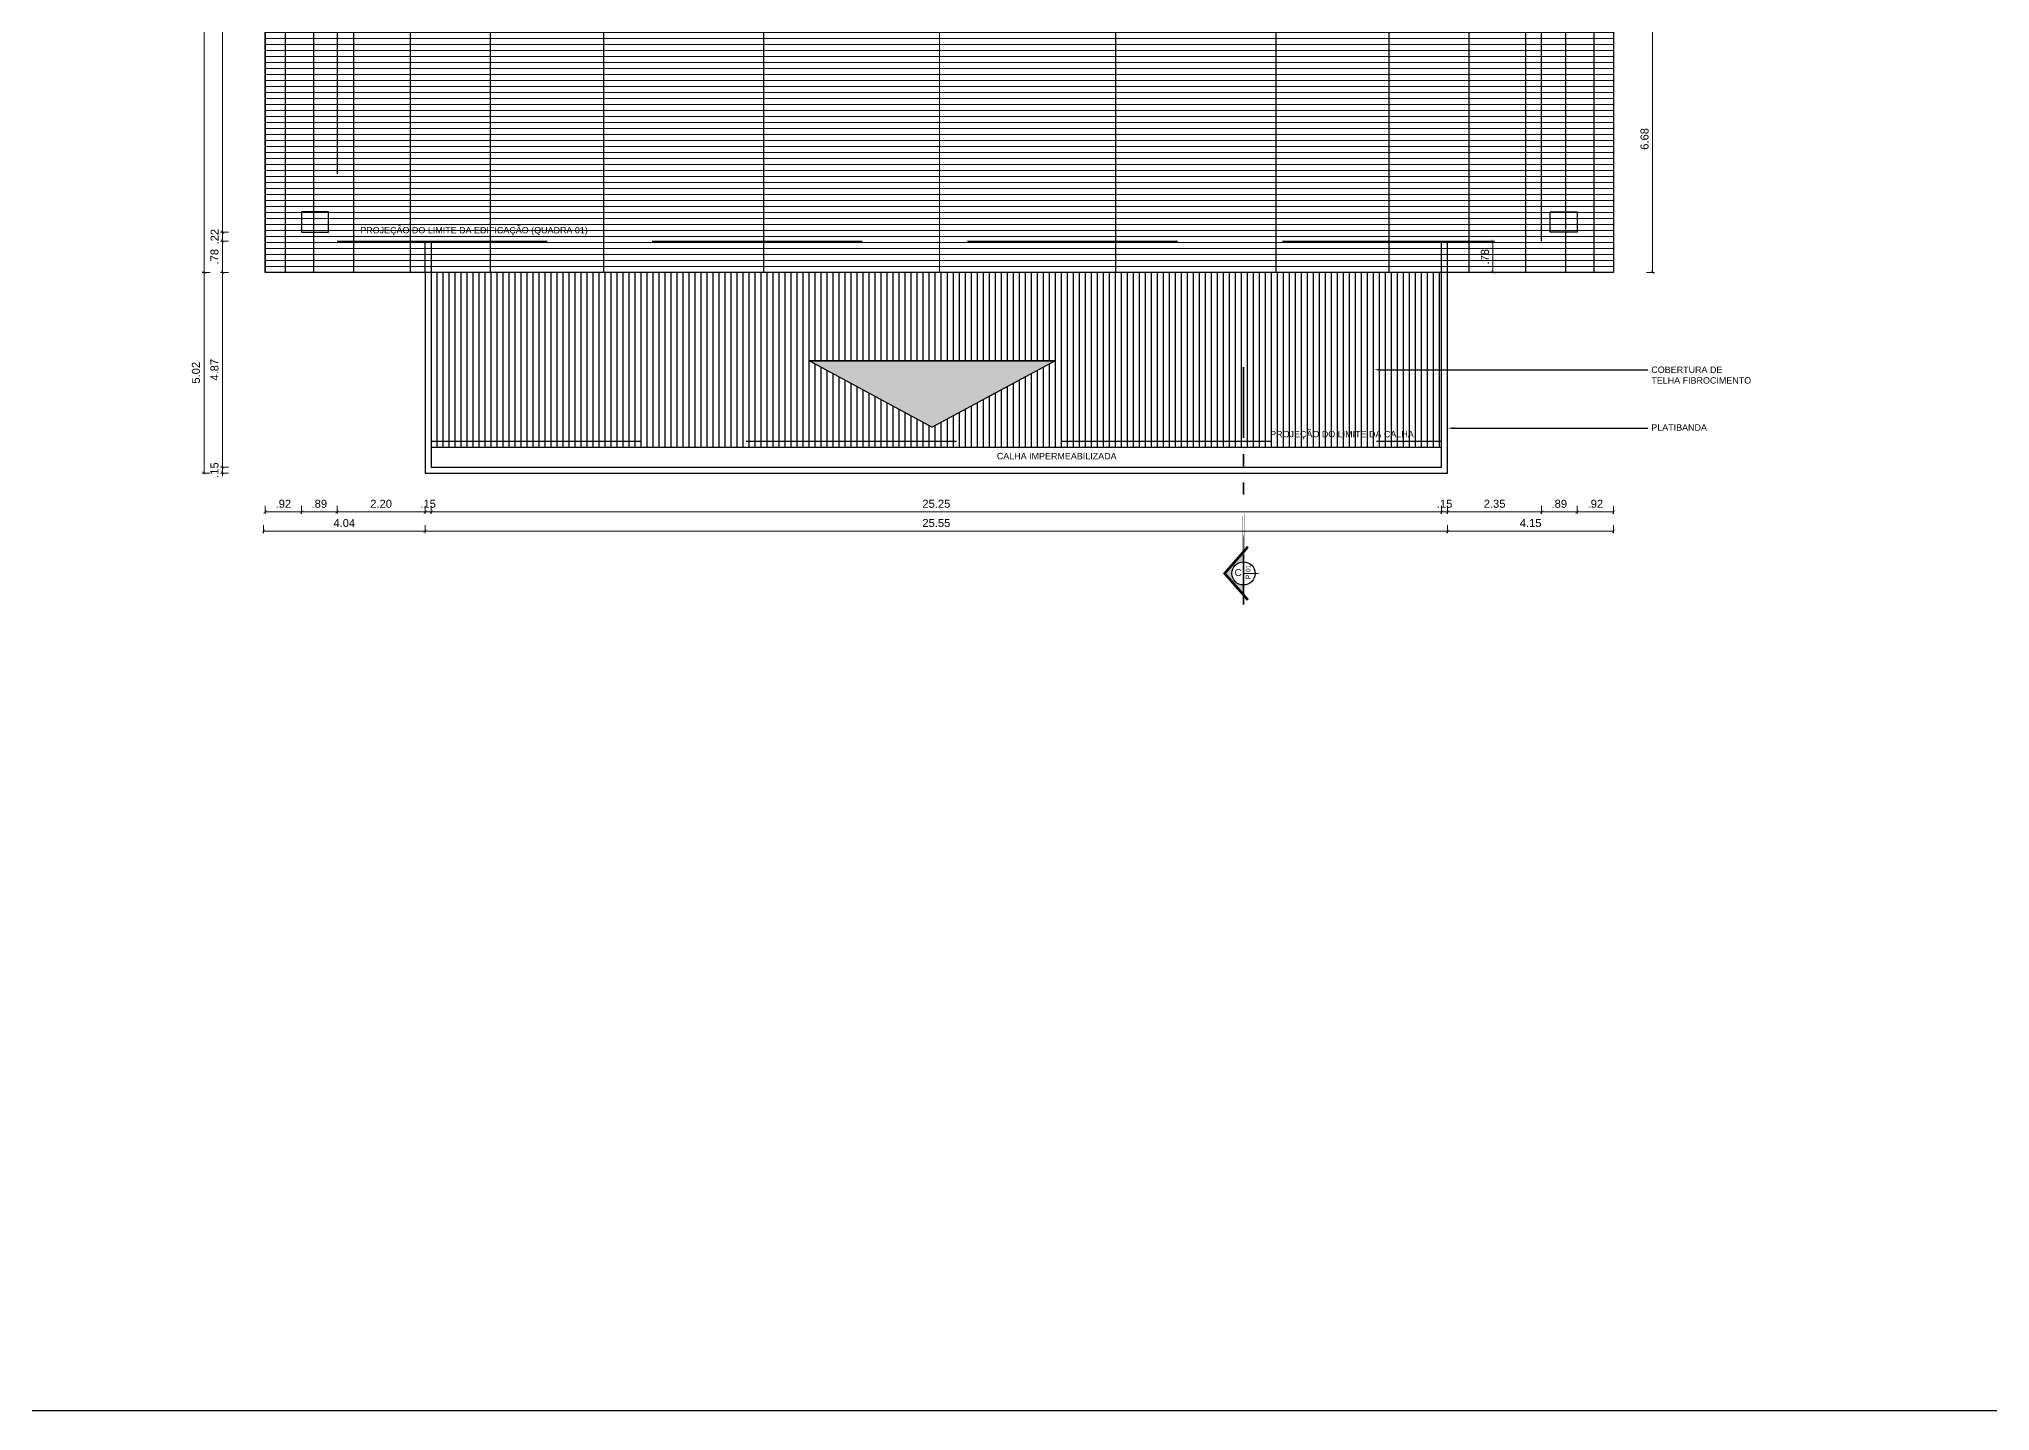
# Model space of a CAD drawing. Header units: metres. Extents: x 2494 to 3558, y 282 to 553.
# Drawn here: x 2703.71 to 2752.47, y 282.49 to 316.79 of the extents above; entities that cross this region are included whole.
import ezdxf
from ezdxf import colors
from ezdxf.entities.mleader import LeaderData, LeaderLine
from ezdxf.math import Vec2, Vec3

# ---------------------------------------------------------------- set-up
doc = ezdxf.new("R2010")
doc.units = ezdxf.units.M
doc.header["$LTSCALE"] = 7
doc.header["$MEASUREMENT"] = 0
doc.header["$PDMODE"] = 2
doc.linetypes.add('DASHED', pattern=[0.75, 0.5, -0.25])
for name, color, linetype, lineweight in [('2prancha', 4, 'Continuous', 18), ('COTAS', 1, 'Continuous', 0), ('HACH', 251, 'Continuous', 5), ('texto', 3, 'Continuous', 25)]:
    doc.layers.add(name, color=color, linetype=linetype, lineweight=lineweight)
for name, color, linetype in [('CADEIRANTE', 251, 'Continuous'), ('COTA 1 100', 2, 'Continuous'), ('HACHURA', 251, 'Continuous'), ('HACHURA PISOS', 250, 'Continuous'), ('PENA 01', 1, 'Continuous'), ('PENA 02', 2, 'Continuous'), ('PENA 03', 3, 'Continuous'), ('projeção', 7, 'DASHED'), ('TXT ESPECIFICAÇÕES', 7, 'Continuous')]:
    doc.layers.add(name, color=color, linetype=linetype)
doc.styles.add('Luana', font='arial.ttf')
doc.styles.get("Standard").update_dxf_attribs({"font": 'arial.ttf'})
doc.dimstyles.new('arial100', dxfattribs={"dimtxt": 0.2, "dimasz": 0.08, "dimexe": 0.05, "dimexo": 0.2, "dimgap": 0.1, "dimtad": 1, "dimzin": 4, "dimdsep": 46, "dimtxsty": 'Luana', "dimblk": 'ARCHTICK', "dimcen": 0, "dimclrd": 7, "dimclre": 7, "dimclrt": 256, "dimadec": 0, "dimazin": 0, "dimtfac": 1, "dimtix": 1, "dimtmove": 0, "dimatfit": 3, "dimldrblk": 'CLOSEDBLANK', "dimfxl": 0, "dimlwd": 5, "dimlwe": 5, "dimarcsym": 0})

# ---------------------------------------------------------------- blocks, each defined once
blk = doc.blocks.new('A$C14A6524E')
at = {"layer": 'COTA 1 100'}
h = blk.add_hatch(color=256, dxfattribs=at)
h.dxf.hatch_style = 1
h.paths.add_polyline_path([(0, 3.07), (0, -3.07), (1.656, 0)])
for points in [[(0, -3.07), (0, 3.07), (1.656, 0)], [(0, 3.07), (0, -3.07), (1.656, 0)]]:
    blk.add_lwpolyline(points, dxfattribs=at)
blk = doc.blocks.new('_ArchTick')
at = {"color": 0, "linetype": 'ByBlock', "const_width": 0.15}
blk.add_lwpolyline([(-0.5, -0.5), (0.5, 0.5)], dxfattribs=at)
blk = doc.blocks.new('*D46')
at = {"layer": 'COTA 1 100', "color": 7, "lineweight": 5}
for p, q in [((2708.452, 326.479), (2708.252, 326.479)), ((2708.302, 326.479), (2708.302, 311.954)), ((2708.452, 311.954), (2708.252, 311.954))]:
    blk.add_line(p, q, dxfattribs=at)
at = {"layer": 'Defpoints', "color": 0}
for p in [(2708.872, 326.479), (2708.302, 311.954), (2710.145, 311.954)]:
    blk.add_point(p, dxfattribs=at)
at = {"layer": 'COTA 1 100', "color": 7, "lineweight": 5, "xscale": 0.08, "yscale": 0.08, "zscale": 0.08}
for p, rotation in [((2708.302, 326.479), 90), ((2708.302, 311.954), 270)]:
    blk.add_blockref('_ArchTick', p, dxfattribs=dict(at, rotation=rotation))
at = {"layer": 'COTA 1 100', "insert": (2708.1, 319.217), "char_height": 0.2, "attachment_point": 5, "rotation": 90, "style": 'Luana'}
blk.add_mtext('14.53', dxfattribs=at)
blk = doc.blocks.new('_ClosedBlank')
at = {"layer": '2prancha', "color": 0, "lineweight": -2}
for p, q in [((-1, 0.17), (0, 0)), ((-1, 0.17), (-1, -0.17)), ((0, 0), (-1, -0.17))]:
    blk.add_line(p, q, dxfattribs=at)
blk = doc.blocks.new('*D47')
at = {"layer": 'COTA 1 100', "color": 7, "lineweight": 5}
for p, q in [((2708.302, 311.954), (2708.302, 312.034)), ((2708.452, 311.954), (2708.252, 311.954)), ((2708.452, 311.734), (2708.252, 311.734)), ((2708.302, 311.954), (2708.302, 311.734)), ((2708.302, 311.734), (2708.302, 311.654))]:
    blk.add_line(p, q, dxfattribs=at)
at = {"layer": 'Defpoints', "color": 0}
for p in [(2708.302, 311.734), (2710.612, 311.954), (2711.162, 311.734)]:
    blk.add_point(p, dxfattribs=at)
at = {"layer": 'COTA 1 100', "color": 7, "lineweight": 5, "xscale": 0.08, "yscale": 0.08, "zscale": 0.08}
for p, rotation in [((2708.302, 311.954), 270), ((2708.302, 311.734), 90)]:
    blk.add_blockref('_ArchTick', p, dxfattribs=dict(at, rotation=rotation))
at = {"layer": 'COTA 1 100', "insert": (2708.102, 311.844), "char_height": 0.2, "attachment_point": 5, "rotation": 90, "style": 'Luana'}
blk.add_mtext('.22', dxfattribs=at)
blk = doc.blocks.new('*D48')
at = {"layer": 'COTA 1 100', "color": 7, "lineweight": 5}
for p, q in [((2708.452, 311.734), (2708.252, 311.734)), ((2708.302, 311.734), (2708.302, 310.951)), ((2708.452, 310.951), (2708.252, 310.951))]:
    blk.add_line(p, q, dxfattribs=at)
at = {"layer": 'Defpoints', "color": 0}
for p in [(2711.162, 311.734), (2708.302, 310.951), (2709.362, 310.951)]:
    blk.add_point(p, dxfattribs=at)
at = {"layer": 'COTA 1 100', "color": 7, "lineweight": 5, "xscale": 0.08, "yscale": 0.08, "zscale": 0.08}
for p, rotation in [((2708.302, 311.734), 90), ((2708.302, 310.951), 270)]:
    blk.add_blockref('_ArchTick', p, dxfattribs=dict(at, rotation=rotation))
at = {"layer": 'COTA 1 100', "insert": (2708.1, 311.342), "char_height": 0.2, "attachment_point": 5, "rotation": 90, "style": 'Luana'}
blk.add_mtext('.78', dxfattribs=at)
blk = doc.blocks.new('*D49')
at = {"layer": 'COTA 1 100', "color": 7, "lineweight": 5}
for p, q in [((2708.452, 310.951), (2708.252, 310.951)), ((2708.302, 310.951), (2708.302, 306.084)), ((2708.452, 306.084), (2708.252, 306.084))]:
    blk.add_line(p, q, dxfattribs=at)
at = {"layer": 'Defpoints', "color": 0}
for p in [(2709.362, 310.951), (2708.302, 306.084), (2713.512, 306.084)]:
    blk.add_point(p, dxfattribs=at)
at = {"layer": 'COTA 1 100', "color": 7, "lineweight": 5, "xscale": 0.08, "yscale": 0.08, "zscale": 0.08}
for p, rotation in [((2708.302, 310.951), 90), ((2708.302, 306.084), 270)]:
    blk.add_blockref('_ArchTick', p, dxfattribs=dict(at, rotation=rotation))
at = {"layer": 'COTA 1 100', "insert": (2708.1, 308.517), "char_height": 0.2, "attachment_point": 5, "rotation": 90, "style": 'Luana'}
blk.add_mtext('4.87', dxfattribs=at)
blk = doc.blocks.new('*D50')
at = {"layer": 'COTA 1 100', "color": 7, "lineweight": 5}
for p, q in [((2708.302, 306.084), (2708.302, 306.164)), ((2708.452, 306.084), (2708.252, 306.084)), ((2708.452, 305.934), (2708.252, 305.934)), ((2708.302, 306.084), (2708.302, 305.934)), ((2708.302, 305.934), (2708.302, 305.854))]:
    blk.add_line(p, q, dxfattribs=at)
at = {"layer": 'Defpoints', "color": 0}
for p in [(2708.302, 305.934), (2713.362, 305.934), (2713.512, 306.084)]:
    blk.add_point(p, dxfattribs=at)
at = {"layer": 'COTA 1 100', "color": 7, "lineweight": 5, "xscale": 0.08, "yscale": 0.08, "zscale": 0.08}
for p, rotation in [((2708.302, 306.084), 270), ((2708.302, 305.934), 90)]:
    blk.add_blockref('_ArchTick', p, dxfattribs=dict(at, rotation=rotation))
at = {"layer": 'COTA 1 100', "insert": (2708.1, 306.009), "char_height": 0.2, "attachment_point": 5, "rotation": 90, "style": 'Luana'}
blk.add_mtext('.15', dxfattribs=at)
blk = doc.blocks.new('*D51')
at = {"layer": 'COTA 1 100', "color": 7, "lineweight": 5}
for p, q in [((2707.987, 393.744), (2707.787, 393.744)), ((2707.837, 393.744), (2707.837, 310.951)), ((2707.987, 310.951), (2707.787, 310.951))]:
    blk.add_line(p, q, dxfattribs=at)
at = {"layer": 'Defpoints', "color": 0}
for p in [(2709.362, 393.744), (2707.837, 310.951), (2709.362, 310.951)]:
    blk.add_point(p, dxfattribs=at)
at = {"layer": 'COTA 1 100', "color": 7, "lineweight": 5, "xscale": 0.08, "yscale": 0.08, "zscale": 0.08}
for p, rotation in [((2707.837, 393.744), 90), ((2707.837, 310.951), 270)]:
    blk.add_blockref('_ArchTick', p, dxfattribs=dict(at, rotation=rotation))
at = {"layer": 'COTA 1 100', "insert": (2707.635, 352.347), "char_height": 0.2, "attachment_point": 5, "rotation": 90, "style": 'Luana'}
blk.add_mtext('82.79', dxfattribs=at)
blk = doc.blocks.new('*D52')
at = {"layer": 'COTA 1 100', "color": 7, "lineweight": 5}
for p, q in [((2707.987, 310.951), (2707.787, 310.951)), ((2707.837, 310.951), (2707.837, 305.934)), ((2707.987, 305.934), (2707.787, 305.934))]:
    blk.add_line(p, q, dxfattribs=at)
at = {"layer": 'Defpoints', "color": 0}
for p in [(2709.362, 310.951), (2707.837, 305.934), (2713.362, 305.934)]:
    blk.add_point(p, dxfattribs=at)
at = {"layer": 'COTA 1 100', "color": 7, "lineweight": 5, "xscale": 0.08, "yscale": 0.08, "zscale": 0.08}
for p, rotation in [((2707.837, 310.951), 90), ((2707.837, 305.934), 270)]:
    blk.add_blockref('_ArchTick', p, dxfattribs=dict(at, rotation=rotation))
at = {"layer": 'COTA 1 100', "insert": (2707.635, 308.442), "char_height": 0.2, "attachment_point": 5, "rotation": 90, "style": 'Luana'}
blk.add_mtext('5.02', dxfattribs=at)
blk = doc.blocks.new('*D53')
at = {"layer": 'COTA 1 100', "color": 7, "lineweight": 5}
for p, q in [((2709.362, 305.114), (2709.362, 304.914)), ((2709.362, 304.964), (2710.277, 304.964)), ((2710.277, 305.114), (2710.277, 304.914))]:
    blk.add_line(p, q, dxfattribs=at)
at = {"layer": 'Defpoints', "color": 0}
for p in [(2710.277, 312.209), (2709.362, 310.951), (2710.277, 304.964)]:
    blk.add_point(p, dxfattribs=at)
at = {"layer": 'COTA 1 100', "color": 7, "lineweight": 5, "xscale": 0.08, "yscale": 0.08, "zscale": 0.08, "rotation": 180}
blk.add_blockref('_ArchTick', (2709.362, 304.964), dxfattribs=at)
at = {"layer": 'COTA 1 100', "color": 7, "lineweight": 5, "xscale": 0.08, "yscale": 0.08, "zscale": 0.08}
blk.add_blockref('_ArchTick', (2710.277, 304.964), dxfattribs=at)
at = {"layer": 'COTA 1 100', "insert": (2709.819, 305.166), "char_height": 0.2, "attachment_point": 5, "style": 'Luana'}
blk.add_mtext('.92', dxfattribs=at)
blk = doc.blocks.new('*D54')
at = {"layer": 'COTA 1 100', "color": 7, "lineweight": 5}
for p, q in [((2710.277, 305.114), (2710.277, 304.914)), ((2710.277, 304.964), (2711.162, 304.964)), ((2711.162, 305.114), (2711.162, 304.914))]:
    blk.add_line(p, q, dxfattribs=at)
at = {"layer": 'Defpoints', "color": 0}
for p in [(2710.277, 312.209), (2711.162, 311.734), (2711.162, 304.964)]:
    blk.add_point(p, dxfattribs=at)
at = {"layer": 'COTA 1 100', "color": 7, "lineweight": 5, "xscale": 0.08, "yscale": 0.08, "zscale": 0.08, "rotation": 180}
blk.add_blockref('_ArchTick', (2710.277, 304.964), dxfattribs=at)
at = {"layer": 'COTA 1 100', "color": 7, "lineweight": 5, "xscale": 0.08, "yscale": 0.08, "zscale": 0.08}
blk.add_blockref('_ArchTick', (2711.162, 304.964), dxfattribs=at)
at = {"layer": 'COTA 1 100', "insert": (2710.719, 305.166), "char_height": 0.2, "attachment_point": 5, "style": 'Luana'}
blk.add_mtext('.89', dxfattribs=at)
blk = doc.blocks.new('*D55')
at = {"layer": 'COTA 1 100', "color": 7, "lineweight": 5}
for p, q in [((2711.162, 305.114), (2711.162, 304.914)), ((2711.162, 304.964), (2713.362, 304.964)), ((2713.362, 305.114), (2713.362, 304.914))]:
    blk.add_line(p, q, dxfattribs=at)
at = {"layer": 'Defpoints', "color": 0}
for p in [(2711.162, 311.734), (2713.362, 305.934), (2713.362, 304.964)]:
    blk.add_point(p, dxfattribs=at)
at = {"layer": 'COTA 1 100', "color": 7, "lineweight": 5, "xscale": 0.08, "yscale": 0.08, "zscale": 0.08, "rotation": 180}
blk.add_blockref('_ArchTick', (2711.162, 304.964), dxfattribs=at)
at = {"layer": 'COTA 1 100', "color": 7, "lineweight": 5, "xscale": 0.08, "yscale": 0.08, "zscale": 0.08}
blk.add_blockref('_ArchTick', (2713.362, 304.964), dxfattribs=at)
at = {"layer": 'COTA 1 100', "insert": (2712.262, 305.166), "char_height": 0.2, "attachment_point": 5, "style": 'Luana'}
blk.add_mtext('2.20', dxfattribs=at)
blk = doc.blocks.new('*D56')
at = {"layer": 'COTA 1 100', "color": 7, "lineweight": 5}
for p, q in [((2713.362, 304.964), (2713.282, 304.964)), ((2713.362, 305.114), (2713.362, 304.914)), ((2713.362, 304.964), (2713.512, 304.964)), ((2713.512, 305.114), (2713.512, 304.914)), ((2713.512, 304.964), (2713.592, 304.964))]:
    blk.add_line(p, q, dxfattribs=at)
at = {"layer": 'Defpoints', "color": 0}
for p in [(2713.362, 305.934), (2713.512, 306.084), (2713.512, 304.964)]:
    blk.add_point(p, dxfattribs=at)
at = {"layer": 'COTA 1 100', "color": 7, "lineweight": 5, "xscale": 0.08, "yscale": 0.08, "zscale": 0.08}
blk.add_blockref('_ArchTick', (2713.362, 304.964), dxfattribs=at)
at = {"layer": 'COTA 1 100', "color": 7, "lineweight": 5, "xscale": 0.08, "yscale": 0.08, "zscale": 0.08, "rotation": 180}
blk.add_blockref('_ArchTick', (2713.512, 304.964), dxfattribs=at)
at = {"layer": 'COTA 1 100', "insert": (2713.437, 305.166), "char_height": 0.2, "attachment_point": 5, "style": 'Luana'}
blk.add_mtext('.15', dxfattribs=at)
blk = doc.blocks.new('*D57')
at = {"layer": 'COTA 1 100', "color": 7, "lineweight": 5}
for p, q in [((2713.512, 305.114), (2713.512, 304.914)), ((2713.512, 304.964), (2738.762, 304.964)), ((2738.762, 305.114), (2738.762, 304.914))]:
    blk.add_line(p, q, dxfattribs=at)
at = {"layer": 'Defpoints', "color": 0}
for p in [(2713.512, 306.084), (2738.762, 306.084), (2738.762, 304.964)]:
    blk.add_point(p, dxfattribs=at)
at = {"layer": 'COTA 1 100', "color": 7, "lineweight": 5, "xscale": 0.08, "yscale": 0.08, "zscale": 0.08, "rotation": 180}
blk.add_blockref('_ArchTick', (2713.512, 304.964), dxfattribs=at)
at = {"layer": 'COTA 1 100', "color": 7, "lineweight": 5, "xscale": 0.08, "yscale": 0.08, "zscale": 0.08}
blk.add_blockref('_ArchTick', (2738.762, 304.964), dxfattribs=at)
at = {"layer": 'COTA 1 100', "insert": (2726.137, 305.166), "char_height": 0.2, "attachment_point": 5, "style": 'Luana'}
blk.add_mtext('25.25', dxfattribs=at)
blk = doc.blocks.new('*D58')
at = {"layer": 'COTA 1 100', "color": 7, "lineweight": 5}
for p, q in [((2738.762, 304.964), (2738.682, 304.964)), ((2738.762, 305.114), (2738.762, 304.914)), ((2738.762, 304.964), (2738.912, 304.964)), ((2738.912, 305.114), (2738.912, 304.914)), ((2738.912, 304.964), (2738.992, 304.964))]:
    blk.add_line(p, q, dxfattribs=at)
at = {"layer": 'Defpoints', "color": 0}
for p in [(2738.762, 306.084), (2738.912, 305.934), (2738.912, 304.964)]:
    blk.add_point(p, dxfattribs=at)
at = {"layer": 'COTA 1 100', "color": 7, "lineweight": 5, "xscale": 0.08, "yscale": 0.08, "zscale": 0.08}
blk.add_blockref('_ArchTick', (2738.762, 304.964), dxfattribs=at)
at = {"layer": 'COTA 1 100', "color": 7, "lineweight": 5, "xscale": 0.08, "yscale": 0.08, "zscale": 0.08, "rotation": 180}
blk.add_blockref('_ArchTick', (2738.912, 304.964), dxfattribs=at)
at = {"layer": 'COTA 1 100', "insert": (2738.837, 305.166), "char_height": 0.2, "attachment_point": 5, "style": 'Luana'}
blk.add_mtext('.15', dxfattribs=at)
blk = doc.blocks.new('*D59')
at = {"layer": 'COTA 1 100', "color": 7, "lineweight": 5}
for p, q in [((2738.912, 305.114), (2738.912, 304.914)), ((2738.912, 304.964), (2741.262, 304.964)), ((2741.262, 305.114), (2741.262, 304.914))]:
    blk.add_line(p, q, dxfattribs=at)
at = {"layer": 'Defpoints', "color": 0}
for p in [(2741.262, 311.734), (2738.912, 305.934), (2741.262, 304.964)]:
    blk.add_point(p, dxfattribs=at)
at = {"layer": 'COTA 1 100', "color": 7, "lineweight": 5, "xscale": 0.08, "yscale": 0.08, "zscale": 0.08, "rotation": 180}
blk.add_blockref('_ArchTick', (2738.912, 304.964), dxfattribs=at)
at = {"layer": 'COTA 1 100', "color": 7, "lineweight": 5, "xscale": 0.08, "yscale": 0.08, "zscale": 0.08}
blk.add_blockref('_ArchTick', (2741.262, 304.964), dxfattribs=at)
at = {"layer": 'COTA 1 100', "insert": (2740.087, 305.166), "char_height": 0.2, "attachment_point": 5, "style": 'Luana'}
blk.add_mtext('2.35', dxfattribs=at)
blk = doc.blocks.new('*D60')
at = {"layer": 'COTA 1 100', "color": 7, "lineweight": 5}
for p, q in [((2742.147, 305.114), (2742.147, 304.914)), ((2742.147, 304.964), (2743.062, 304.964)), ((2743.062, 305.114), (2743.062, 304.914))]:
    blk.add_line(p, q, dxfattribs=at)
at = {"layer": 'Defpoints', "color": 0}
for p in [(2742.147, 311.954), (2743.062, 310.951), (2743.062, 304.964)]:
    blk.add_point(p, dxfattribs=at)
at = {"layer": 'COTA 1 100', "color": 7, "lineweight": 5, "xscale": 0.08, "yscale": 0.08, "zscale": 0.08, "rotation": 180}
blk.add_blockref('_ArchTick', (2742.147, 304.964), dxfattribs=at)
at = {"layer": 'COTA 1 100', "color": 7, "lineweight": 5, "xscale": 0.08, "yscale": 0.08, "zscale": 0.08}
blk.add_blockref('_ArchTick', (2743.062, 304.964), dxfattribs=at)
at = {"layer": 'COTA 1 100', "insert": (2742.604, 305.166), "char_height": 0.2, "attachment_point": 5, "style": 'Luana'}
blk.add_mtext('.92', dxfattribs=at)
blk = doc.blocks.new('*D61')
at = {"layer": 'COTA 1 100', "color": 7, "lineweight": 5}
for p, q in [((2741.262, 305.114), (2741.262, 304.914)), ((2742.147, 304.964), (2741.262, 304.964)), ((2742.147, 305.114), (2742.147, 304.914))]:
    blk.add_line(p, q, dxfattribs=at)
at = {"layer": 'Defpoints', "color": 0}
for p in [(2741.262, 311.534), (2742.147, 311.754), (2741.262, 304.964)]:
    blk.add_point(p, dxfattribs=at)
at = {"layer": 'COTA 1 100', "color": 7, "lineweight": 5, "xscale": 0.08, "yscale": 0.08, "zscale": 0.08, "rotation": 180}
blk.add_blockref('_ArchTick', (2741.262, 304.964), dxfattribs=at)
at = {"layer": 'COTA 1 100', "color": 7, "lineweight": 5, "xscale": 0.08, "yscale": 0.08, "zscale": 0.08}
blk.add_blockref('_ArchTick', (2742.147, 304.964), dxfattribs=at)
at = {"layer": 'COTA 1 100', "insert": (2741.704, 305.166), "char_height": 0.2, "attachment_point": 5, "style": 'Luana'}
blk.add_mtext('.89', dxfattribs=at)
blk = doc.blocks.new('*D63')
at = {"layer": 'COTA 1 100', "color": 7, "lineweight": 5}
for p, q in [((2738.912, 304.633), (2738.912, 304.433)), ((2743.062, 304.483), (2738.912, 304.483)), ((2743.062, 304.633), (2743.062, 304.433))]:
    blk.add_line(p, q, dxfattribs=at)
at = {"layer": 'Defpoints', "color": 0}
for p in [(2738.912, 310.951), (2743.062, 310.951), (2738.912, 304.483)]:
    blk.add_point(p, dxfattribs=at)
at = {"layer": 'COTA 1 100', "color": 7, "lineweight": 5, "xscale": 0.08, "yscale": 0.08, "zscale": 0.08, "rotation": 180}
blk.add_blockref('_ArchTick', (2738.912, 304.483), dxfattribs=at)
at = {"layer": 'COTA 1 100', "color": 7, "lineweight": 5, "xscale": 0.08, "yscale": 0.08, "zscale": 0.08}
blk.add_blockref('_ArchTick', (2743.062, 304.483), dxfattribs=at)
at = {"layer": 'COTA 1 100', "insert": (2740.987, 304.685), "char_height": 0.2, "attachment_point": 5, "style": 'Luana'}
blk.add_mtext('4.15', dxfattribs=at)
blk = doc.blocks.new('*D64')
at = {"layer": 'COTA 1 100', "color": 7, "lineweight": 5}
for p, q in [((2713.362, 304.633), (2713.362, 304.433)), ((2738.912, 304.483), (2713.362, 304.483)), ((2738.912, 304.633), (2738.912, 304.433))]:
    blk.add_line(p, q, dxfattribs=at)
at = {"layer": 'Defpoints', "color": 0}
for p in [(2738.912, 310.951), (2713.362, 305.934), (2713.362, 304.483)]:
    blk.add_point(p, dxfattribs=at)
at = {"layer": 'COTA 1 100', "color": 7, "lineweight": 5, "xscale": 0.08, "yscale": 0.08, "zscale": 0.08, "rotation": 180}
blk.add_blockref('_ArchTick', (2713.362, 304.483), dxfattribs=at)
at = {"layer": 'COTA 1 100', "color": 7, "lineweight": 5, "xscale": 0.08, "yscale": 0.08, "zscale": 0.08}
blk.add_blockref('_ArchTick', (2738.912, 304.483), dxfattribs=at)
at = {"layer": 'COTA 1 100', "insert": (2726.137, 304.685), "char_height": 0.2, "attachment_point": 5, "style": 'Luana'}
blk.add_mtext('25.55', dxfattribs=at)
blk = doc.blocks.new('*D65')
at = {"layer": 'COTA 1 100', "color": 7, "lineweight": 5}
for p, q in [((2709.322, 304.633), (2709.322, 304.433)), ((2713.362, 304.483), (2709.322, 304.483)), ((2713.362, 304.633), (2713.362, 304.433))]:
    blk.add_line(p, q, dxfattribs=at)
at = {"layer": 'Defpoints', "color": 0}
for p in [(2713.362, 305.934), (2709.322, 304.924), (2709.322, 304.483)]:
    blk.add_point(p, dxfattribs=at)
at = {"layer": 'COTA 1 100', "color": 7, "lineweight": 5, "xscale": 0.08, "yscale": 0.08, "zscale": 0.08, "rotation": 180}
blk.add_blockref('_ArchTick', (2709.322, 304.483), dxfattribs=at)
at = {"layer": 'COTA 1 100', "color": 7, "lineweight": 5, "xscale": 0.08, "yscale": 0.08, "zscale": 0.08}
blk.add_blockref('_ArchTick', (2713.362, 304.483), dxfattribs=at)
at = {"layer": 'COTA 1 100', "insert": (2711.342, 304.685), "char_height": 0.2, "attachment_point": 5, "style": 'Luana'}
blk.add_mtext('4.04', dxfattribs=at)
blk = doc.blocks.new('*D74')
at = {"layer": 'COTA 1 100', "color": 7, "lineweight": 5}
for p, q in [((2743.887, 317.626), (2744.087, 317.626)), ((2744.037, 317.626), (2744.037, 310.951)), ((2743.887, 310.951), (2744.087, 310.951))]:
    blk.add_line(p, q, dxfattribs=at)
at = {"layer": 'Defpoints', "color": 0}
for p in [(2728.062, 317.626), (2743.062, 310.951), (2744.037, 310.951)]:
    blk.add_point(p, dxfattribs=at)
at = {"layer": 'COTA 1 100', "color": 7, "lineweight": 5, "xscale": 0.08, "yscale": 0.08, "zscale": 0.08}
for p, rotation in [((2744.037, 317.626), 90), ((2744.037, 310.951), 270)]:
    blk.add_blockref('_ArchTick', p, dxfattribs=dict(at, rotation=rotation))
at = {"layer": 'COTA 1 100', "insert": (2743.835, 314.288), "char_height": 0.2, "attachment_point": 5, "rotation": 90, "style": 'Luana'}
blk.add_mtext('6.68', dxfattribs=at)
blk = doc.blocks.new('*D75')
at = {"layer": 'COTA 1 100', "color": 7, "lineweight": 5}
for p, q in [((2739.897, 311.734), (2740.097, 311.734)), ((2740.047, 310.951), (2740.047, 311.734)), ((2739.897, 310.951), (2740.097, 310.951))]:
    blk.add_line(p, q, dxfattribs=at)
at = {"layer": 'Defpoints', "color": 0}
for p in [(2738.912, 311.734), (2740.047, 311.734), (2738.912, 310.951)]:
    blk.add_point(p, dxfattribs=at)
at = {"layer": 'COTA 1 100', "color": 7, "lineweight": 5, "xscale": 0.08, "yscale": 0.08, "zscale": 0.08}
for p, rotation in [((2740.047, 311.734), 90), ((2740.047, 310.951), 270)]:
    blk.add_blockref('_ArchTick', p, dxfattribs=dict(at, rotation=rotation))
at = {"layer": 'COTA 1 100', "insert": (2739.845, 311.342), "char_height": 0.2, "attachment_point": 5, "rotation": 90, "style": 'Luana'}
blk.add_mtext('.78', dxfattribs=at)
blk = doc.blocks.new('A$C189D0E3F')
at = {"layer": 'PENA 02'}
blk.add_hatch(color=251, dxfattribs=at).paths.add_polyline_path([(-7.45, -8.017), (-7.45, -7.769), (-7.921, -8.307), (-7.45, -8.844), (-7.45, -8.596, -1)])
at = {"layer": 'COTAS', "ltscale": 50}
blk.add_lwpolyline([(-7.072, -8.307), (-7.45, -8.307)], dxfattribs=at)
at = {"layer": 'PENA 02', "color": 1, "const_width": 0.0392}
for points in [[(-7.45, -3.148), (-7.45, -4.926)], [(-7.45, -5.326), (-7.45, -5.632)], [(-7.45, -6.032), (-7.45, -6.337)]]:
    blk.add_lwpolyline(points, dxfattribs=at)
blk.add_lwpolyline([(-7.45, -6.659), (-7.45, -9.091)], close=True, dxfattribs=at)
at = {"layer": 'PENA 02', "const_width": 0.0654}
blk.add_lwpolyline([(-7.339, -8.972), (-7.921, -8.307), (-7.339, -7.641)], dxfattribs=at)
at = {"layer": 'PENA 02'}
blk.add_circle((-7.45, -8.307), 0.29, dxfattribs=at)
at = {"layer": 'PENA 02', "style": 'Luana'}
blk.add_text('C', height=0.175, dxfattribs=at).set_placement((-7.672, -8.374))
at = {"layer": 'texto', "color": 250, "style": 'Luana'}
for s, height, p in [('01', 0.1167, (-7.275, -8.273)), ('P', 0.117, (-7.275, -8.449))]:
    blk.add_text(s, height=height, rotation=90, dxfattribs=at).set_placement(p)

msp = doc.modelspace()

# ---------------------------------------------------------------- hatches: boundary and pattern name
at = {"layer": 'HACHURA'}
h = msp.add_hatch(dxfattribs=at)
h.set_pattern_fill('_USER,_O', color=256, scale=0.15, angle=90, pattern_type=0)
h.set_pattern_definition([(90, (2713.51165, 306.08421), (-0.15, 9e-18), [])])
h.paths.add_polyline_path([(2738.762, 310.951), (2713.512, 310.951), (2713.512, 306.584), (2738.762, 306.584)])
h.paths.add_polyline_path([(2722.965, 308.74), (2729.105, 308.74), (2726.035, 307.085)], flags=16)
at = {"layer": 'HACHURA PISOS'}
h = msp.add_hatch(dxfattribs=at)
h.set_pattern_fill('HACH23,_O', color=256, scale=0.5, pattern_type=2)
h.set_pattern_definition([(90, (2709.862, 310.95), (-20.9, 1e-15), []), (90, (2710.567, 310.95), (-20.9, 1e-15), []), (90, (2711.567, 310.95), (-20.9, 1e-15), []), (90, (2712.982, 310.95), (-20.9, 1e-15), []), (90, (2714.982, 310.95), (-20.9, 1e-15), []), (90, (2717.812, 310.95), (-20.9, 1e-15), []), (90, (2721.812, 310.95), (-20.9, 1e-15), []), (90, (2724.642, 310.95), (-20.9, 1e-15), []), (90, (2726.642, 310.95), (-20.9, 1e-15), []), (90, (2728.057, 310.95), (-20.9, 1e-15), []), (90, (2729.057, 310.95), (-20.9, 1e-15), []), (90, (2729.762, 310.95), (-20.9, 1e-15), []), (90, (2730.262, 310.95), (-20.9, 1e-15), [])])
h.paths.add_polyline_path([(2724.362, 387.244), (2723.889, 389.567), (2722.834, 393.744), (2709.362, 393.744), (2709.362, 310.951), (2723.107, 310.951), (2723.274, 317.626), (2724.362, 317.626), (2724.362, 352.539), (2726.212, 352.539), (2726.212, 363.644), (2724.362, 363.644)])
h = msp.add_hatch(dxfattribs=at)
h.set_pattern_fill('HACH23,_O', color=256, scale=0.5, pattern_type=2)
h.set_pattern_definition([(90, (2742.562, 310.95), (20.9, 1e-15), []), (90, (2741.857, 310.95), (20.9, 1e-15), []), (90, (2740.857, 310.95), (20.9, 1e-15), []), (90, (2739.442, 310.95), (20.9, 1e-15), []), (90, (2737.442, 310.95), (20.9, 1e-15), []), (90, (2734.612, 310.95), (20.9, 1e-15), []), (90, (2730.612, 310.95), (20.9, 1e-15), []), (90, (2727.782, 310.95), (20.9, 1e-15), []), (90, (2725.782, 310.95), (20.9, 1e-15), []), (90, (2724.367, 310.95), (20.9, 1e-15), []), (90, (2723.367, 310.95), (20.9, 1e-15), []), (90, (2722.662, 310.95), (20.9, 1e-15), []), (90, (2722.162, 310.95), (20.9, 1e-15), [])])
h.paths.add_polyline_path([(2728.062, 387.244), (2729.244, 387.244), (2728.496, 393.744), (2743.062, 393.744), (2743.062, 310.951), (2729.261, 310.951), (2728.761, 317.626), (2728.062, 317.626), (2728.062, 352.539), (2726.212, 352.539), (2726.212, 363.644), (2728.062, 363.644)])
at = {"layer": 'PENA 01', "lineweight": 5}
h = msp.add_hatch(dxfattribs=at)
h.set_pattern_fill('_USER,_O', color=256, scale=0.15, pattern_type=0)
h.set_pattern_definition([(0, (2709.36165, 310.95066), (0, 0.15), [])])
h.paths.add_polyline_path([(2743.062, 393.744), (2709.362, 393.744), (2709.362, 310.951), (2743.062, 310.951)])
h.paths.add_polyline_path([(2724.362, 363.644), (2724.362, 387.244), (2728.062, 387.244), (2728.062, 363.644)], flags=16)
h.paths.add_polyline_path([(2724.362, 352.539), (2728.062, 352.539), (2728.062, 317.626), (2724.362, 317.626)], flags=16)

# ---------------------------------------------------------------- linework, layer by layer
msp.add_lwpolyline([(2656.921, 428.695), (2803.129, 428.695), (2803.129, 282.488), (2656.921, 282.488)], close=True)
at = {"layer": 'HACH'}
msp.add_line((2726.212, 310.951), (2726.212, 317.626), dxfattribs=at)
at = {"layer": 'PENA 01'}
msp.add_lwpolyline([(2713.512, 306.584), (2738.762, 306.584)], dxfattribs=at)
at = {"layer": 'PENA 02'}
for points in [[(2713.362, 310.951), (2713.362, 305.934), (2738.912, 305.934), (2738.912, 310.951)], [(2713.512, 310.951), (2713.512, 306.084), (2738.762, 306.084), (2738.762, 310.951)], [(2738.262, 308.517), (2738.262, 310.951)]]:
    msp.add_lwpolyline(points, dxfattribs=at)
at = {"layer": 'PENA 03'}
msp.add_lwpolyline([(2709.362, 393.744), (2743.062, 393.744), (2743.062, 310.951), (2709.362, 310.951)], close=True, dxfattribs=at)
at = {"layer": 'projeção'}
msp.add_line((2713.362, 310.951), (2713.362, 311.734), dxfattribs=at)
at = {"layer": 'projeção', "ltscale": 1.5}
for points in [[(2741.262, 358.034), (2711.162, 358.034), (2711.162, 311.734), (2741.262, 311.734)], [(2710.277, 311.954), (2710.947, 311.954), (2710.947, 312.464), (2710.277, 312.464)], [(2742.147, 311.954), (2741.477, 311.954), (2741.477, 312.464), (2742.147, 312.464)]]:
    msp.add_lwpolyline(points, close=True, dxfattribs=at)
at = {"layer": 'projeção'}
for points in [[(2713.512, 311.71), (2713.512, 310.951)], [(2738.762, 310.951), (2738.762, 311.734), (2738.762, 311.734)], [(2738.912, 310.951), (2738.912, 311.734)]]:
    msp.add_lwpolyline(points, dxfattribs=at)
at = {"layer": 'projeção', "ltscale": 1.5}
for points in [[(2738.112, 308.517), (2738.112, 310.951)], [(2713.512, 306.734), (2738.762, 306.734)]]:
    msp.add_lwpolyline(points, dxfattribs=at)

# ---------------------------------------------------------------- block references
at = {"layer": 'CADEIRANTE'}
msp.add_blockref('A$C189D0E3F', (2741.262, 311.734), dxfattribs=at)
at = {"layer": 'COTA 1 100', "xscale": -1, "rotation": 90}
msp.add_blockref('A$C14A6524E', (2726.035, 308.74), dxfattribs=at)

# ---------------------------------------------------------------- texts
at = {"layer": 'TXT ESPECIFICAÇÕES', "ltscale": 0.05, "char_height": 0.16, "attachment_point": 1}
for s, insert in [('PROJEÇÃO DO LIMITE DA EDIFICAÇÃO (QUADRA 01)', (2711.741, 312.087)), ('PROJEÇÃO DO LIMITE DA CALHA', (2734.478, 306.989)), ('CALHA IMPERMEABILIZADA', (2727.648, 306.439))]:
    msp.add_mtext(s, dxfattribs=dict(at, insert=insert))

# ---------------------------------------------------------------- dimensions: what is measured, and where the dimension line sits
at = {"layer": 'COTA 1 100'}
for base, p1, p2, picture, middle in [((2707.837, 310.951), (2709.362, 393.744), (2709.362, 310.951), '*D51', (2707.635, 352.347)), ((2740.047, 311.734), (2738.912, 310.951), (2738.912, 311.734), '*D75', (2739.845, 311.342))]:
    dim = msp.add_linear_dim(base=base, p1=p1, p2=p2, angle=90, dimstyle='arial100', dxfattribs=at)
    dim.commit()
    dim.dimension.update_dxf_attribs({"geometry": picture, "text_midpoint": middle})
for base, p1, p2, picture, middle in [((2708.302311491, 311.954212351), (2708.871647124, 326.479212351), (2710.144847124, 311.954212351), '*D46', (2708.10012868, 319.216712351)), ((2744.0369, 310.9507), (2728.0616, 317.6259), (2743.0616, 310.9507), '*D74', (2743.8348, 314.2883)), ((2708.302, 311.734), (2710.612, 311.954), (2711.162, 311.734), '*D47', (2708.102, 311.844)), ((2708.302, 310.951), (2711.162, 311.734), (2709.362, 310.951), '*D48', (2708.1, 311.342)), ((2707.837, 305.934), (2709.362, 310.951), (2713.362, 305.934), '*D52', (2707.635, 308.442)), ((2708.302, 306.084), (2709.362, 310.951), (2713.512, 306.084), '*D49', (2708.1, 308.517)), ((2708.302, 305.934), (2713.512, 306.084), (2713.362, 305.934), '*D50', (2708.1, 306.009))]:
    dim = msp.add_linear_dim(base=base, p1=p1, p2=p2, angle=90, dimstyle='arial100', override={"dimtmove": 1}, dxfattribs=at)
    dim.commit()
    dim.dimension.update_dxf_attribs({"geometry": picture, "text_midpoint": middle})
for base, p1, p2, picture, middle in [((2710.276647124, 304.96373792), (2709.361647124, 310.950663087), (2710.276647124, 312.209212351), '*D53', (2709.819147124, 305.165852518)), ((2738.912, 304.483), (2743.062, 310.951), (2738.912, 310.951), '*D63', (2740.987, 304.685))]:
    dim = msp.add_linear_dim(base=base, p1=p1, p2=p2, dimstyle='arial100', dxfattribs=at)
    dim.commit()
    dim.dimension.update_dxf_attribs({"geometry": picture, "text_midpoint": middle})
for base, p1, p2, picture, middle in [((2711.161647124, 304.96373792), (2710.276647124, 312.209212351), (2711.161647124, 311.734212351), '*D54', (2710.719147124, 305.165852518)), ((2713.362, 304.964), (2711.162, 311.734), (2713.362, 305.934), '*D55', (2712.262, 305.166)), ((2741.262, 304.964), (2738.912, 305.934), (2741.262, 311.734), '*D59', (2740.087, 305.166)), ((2741.261647124, 304.96373792), (2742.146647124, 311.754212351), (2741.261647124, 311.534212351), '*D61', (2741.704147124, 305.165852518)), ((2743.061647124, 304.96373792), (2742.146647124, 311.954212351), (2743.061647124, 310.950663087), '*D60', (2742.604147124, 305.165852518)), ((2713.362, 304.483), (2738.912, 310.951), (2713.362, 305.934), '*D64', (2726.137, 304.685)), ((2709.322, 304.483), (2713.362, 305.934), (2709.322, 304.924), '*D65', (2711.342, 304.685)), ((2713.512, 304.964), (2713.362, 305.934), (2713.512, 306.084), '*D56', (2713.437, 305.166)), ((2738.762, 304.964), (2713.512, 306.084), (2738.762, 306.084), '*D57', (2726.137, 305.166)), ((2738.912, 304.964), (2738.762, 306.084), (2738.912, 305.934), '*D58', (2738.837, 305.166))]:
    dim = msp.add_linear_dim(base=base, p1=p1, p2=p2, dimstyle='arial100', override={"dimtmove": 1}, dxfattribs=at)
    dim.commit()
    dim.dimension.update_dxf_attribs({"geometry": picture, "text_midpoint": middle})

# ---------------------------------------------------------------- leaders
at = {"layer": 'TXT ESPECIFICAÇÕES', "ltscale": 0.05}
ml = msp.add_multileader_mtext('Standard', dxfattribs=at)
ml.set_content('COBERTURA DE\\PTELHA FIBROCIMENTO', color=256)
ml.set_leader_properties()
ml.build(insert=Vec2(0, 0))
ml.multileader.update_dxf_attribs({"dogleg_length": 0.36, "arrow_head_size": 0.15})
ctx = ml.context
ctx.base_point, ctx.char_height, ctx.arrow_head_size, ctx.landing_gap_size, ctx.plane_origin = Vec3(2743.913, 308.517), 0.16, 0.15, 0.09, Vec3(2744.224, 305.973)
notes = []
notes.append((ctx, [(0, (1, 1, 0), (2743.553, 308.517), (1, 0), 0.36, [(0, [(2737.076, 308.517)], 0, [])])]))
ctx.mtext.insert, ctx.mtext.flow_direction = Vec3(2744.003, 308.598), 5
ml = msp.add_multileader_mtext('Standard', dxfattribs=at)
ml.set_content('PLATIBANDA', color=256)
ml.set_leader_properties()
ml.build(insert=Vec2(0, 0))
ml.multileader.update_dxf_attribs({"dogleg_length": 0.36, "arrow_head_size": 0.15})
ctx = ml.context
ctx.base_point, ctx.char_height, ctx.arrow_head_size, ctx.landing_gap_size, ctx.plane_origin = Vec3(2743.913, 307.057), 0.16, 0.15, 0.09, Vec3(2744.224, 304.512)
notes.append((ctx, [(0, (1, 1, 0), (2743.553, 307.057), (1, 0), 0.36, [(0, [(2738.912, 307.057)], 0, [])])]))
ctx.mtext.insert, ctx.mtext.flow_direction = Vec3(2744.003, 307.153), 5
for ctx, leaders in notes:
    for number, flags, end, landing, length, lines in leaders:
        leader = LeaderData()
        leader.index, (leader.has_last_leader_line, leader.has_dogleg_vector, leader.attachment_direction) = number, flags
        leader.last_leader_point, leader.dogleg_vector, leader.dogleg_length = Vec3(end), Vec3(landing), length
        for number, points, colour, breaks in lines:
            line = LeaderLine()
            line.index, line.vertices, line.color, line.breaks = number, Vec3.list(points), colors.encode_raw_color(colour), breaks
            leader.lines.append(line)
        ctx.leaders.append(leader)

doc.saveas('drawing.dxf')
